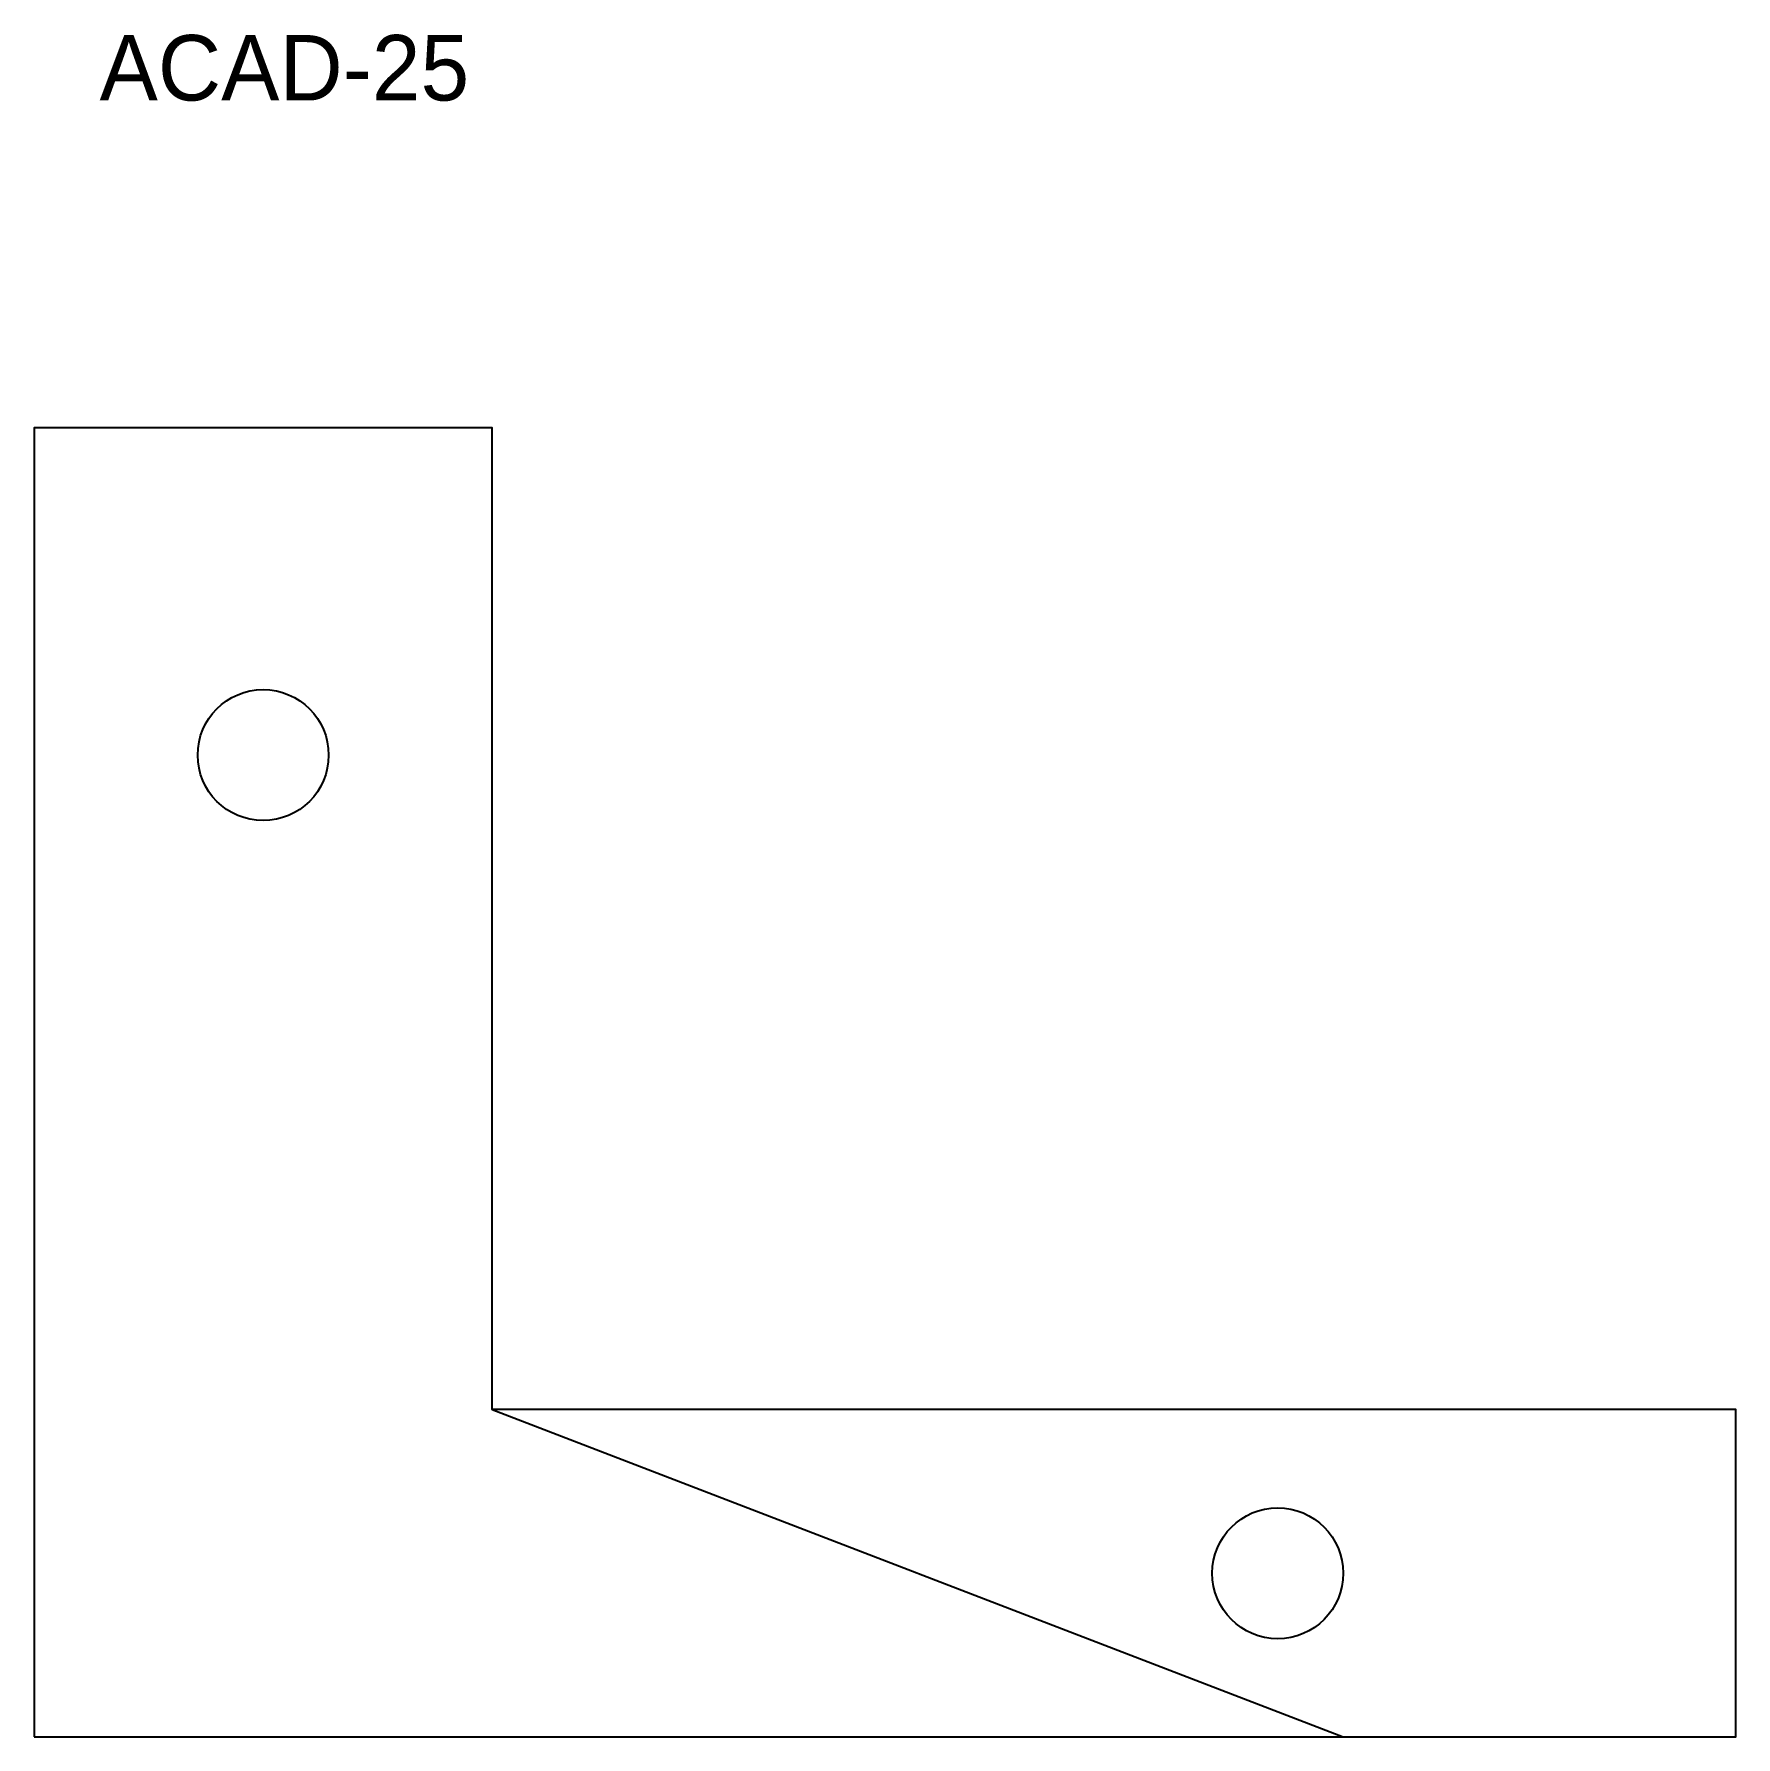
# Model space of a CAD drawing. Header units: metres. Extents: x 0 to 130, y 0 to 130.
import ezdxf

# ---------------------------------------------------------------- set-up
doc = ezdxf.new("R2010")
doc.units = ezdxf.units.M
for name, color, linetype in [('ANNOTATION', 7, 'Continuous'), ('CENTER', 7, 'Continuous'), ('HOLE', 7, 'Continuous'), ('OUTLINE', 7, 'Continuous')]:
    doc.layers.add(name, color=color, linetype=linetype)

msp = doc.modelspace()

# ---------------------------------------------------------------- linework, layer by layer
at = {"layer": 'CENTER'}
msp.add_line((35, 25), (100, 0), dxfattribs=at)
at = {"layer": 'HOLE'}
for centre in [(17.5, 75), (95, 12.5)]:
    msp.add_circle(centre, 5, dxfattribs=at)
at = {"layer": 'OUTLINE'}
msp.add_lwpolyline([(0, 0), (130, 0), (130, 25), (35, 25), (35, 100), (0, 100)], close=True, dxfattribs=at)

# ---------------------------------------------------------------- texts
at = {"layer": 'ANNOTATION'}
msp.add_text('ACAD-25', height=5, dxfattribs=at).set_placement((5, 125))

doc.saveas('drawing.dxf')
